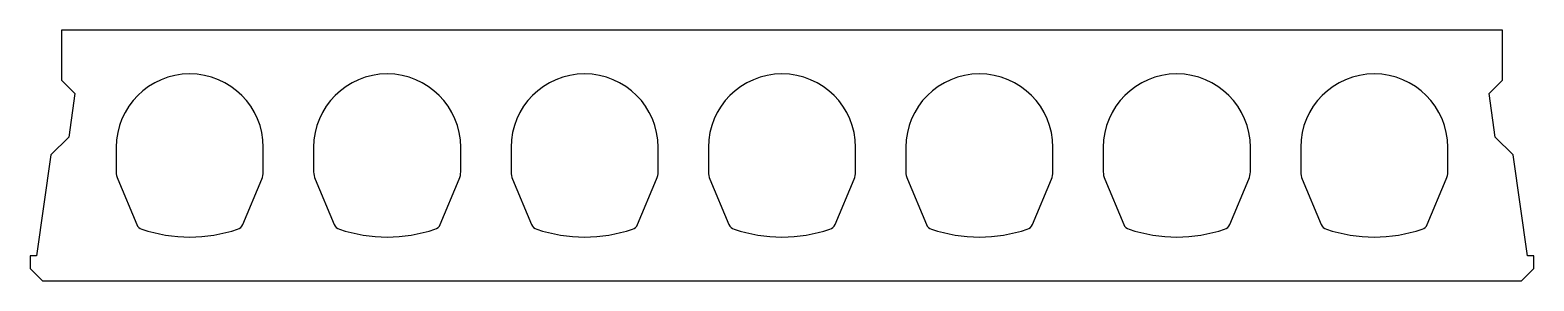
# Model space of a CAD drawing. Header units: millimetres. Extents: x 0 to 1196, y 0 to 200.
import ezdxf

# ---------------------------------------------------------------- set-up
doc = ezdxf.new("R2010")
doc.units = ezdxf.units.MM
doc.layers.add('reinforced concrete', color=7, linetype='Continuous')

msp = doc.modelspace()

# ---------------------------------------------------------------- linework, layer by layer
at = {"layer": 'reinforced concrete'}
msp.add_lwpolyline([(1196, 10), (1196, 20), (1191, 20), (1179.5, 100.6), (1165.3, 114.7), (1160.4, 149.4), (1171, 160), (1171, 200), (25, 200), (25, 160), (35.6, 149.4), (30.7, 114.7), (16.5, 100.6), (5, 20), (0, 20), (0, 10), (10, 0), (1186, 0)], close=True, dxfattribs=at)
for points in [[(68.5, 86.9, 0.099699), (69.7, 81.1), (84.8, 45.1, 0.216278), (89, 41.2, 0.162058), (165, 41.2, 0.216278), (169.2, 45.1), (184.3, 81.1, 0.099699), (185.5, 86.9), (185.5, 106.5, 1), (68.5, 106.5)], [(225.5, 86.9, 0.099699), (226.7, 81.1), (241.8, 45.1, 0.216278), (246, 41.2, 0.162058), (322, 41.2, 0.216278), (326.2, 45.1), (341.3, 81.1, 0.099699), (342.5, 86.9), (342.5, 106.5, 1), (225.5, 106.5)], [(382.5, 86.9, 0.099699), (383.7, 81.1), (398.8, 45.1, 0.216278), (403, 41.2, 0.162058), (479, 41.2, 0.216278), (483.2, 45.1), (498.3, 81.1, 0.099699), (499.5, 86.9), (499.5, 106.5, 1), (382.5, 106.5)], [(539.5, 86.9, 0.099699), (540.7, 81.1), (555.8, 45.1, 0.216278), (560, 41.2, 0.162058), (636, 41.2, 0.216278), (640.2, 45.1), (655.3, 81.1, 0.099699), (656.5, 86.9), (656.5, 106.5, 1), (539.5, 106.5)], [(696.5, 86.9, 0.099699), (697.7, 81.1), (712.8, 45.1, 0.216278), (717, 41.2, 0.162058), (793, 41.2, 0.216278), (797.2, 45.1), (812.3, 81.1, 0.099699), (813.5, 86.9), (813.5, 106.5, 1), (696.5, 106.5)], [(853.5, 86.9, 0.099699), (854.7, 81.1), (869.8, 45.1, 0.216278), (874, 41.2, 0.162058), (950, 41.2, 0.216278), (954.2, 45.1), (969.3, 81.1, 0.099699), (970.5, 86.9), (970.5, 106.5, 1), (853.5, 106.5)], [(1010.5, 86.9, 0.099699), (1011.7, 81.1), (1026.8, 45.1, 0.216278), (1031, 41.2, 0.162058), (1107, 41.2, 0.216278), (1111.2, 45.1), (1126.3, 81.1, 0.099699), (1127.5, 86.9), (1127.5, 106.5, 1), (1010.5, 106.5)]]:
    msp.add_lwpolyline(points, format="xyb", close=True, dxfattribs=at)

doc.saveas('drawing.dxf')
